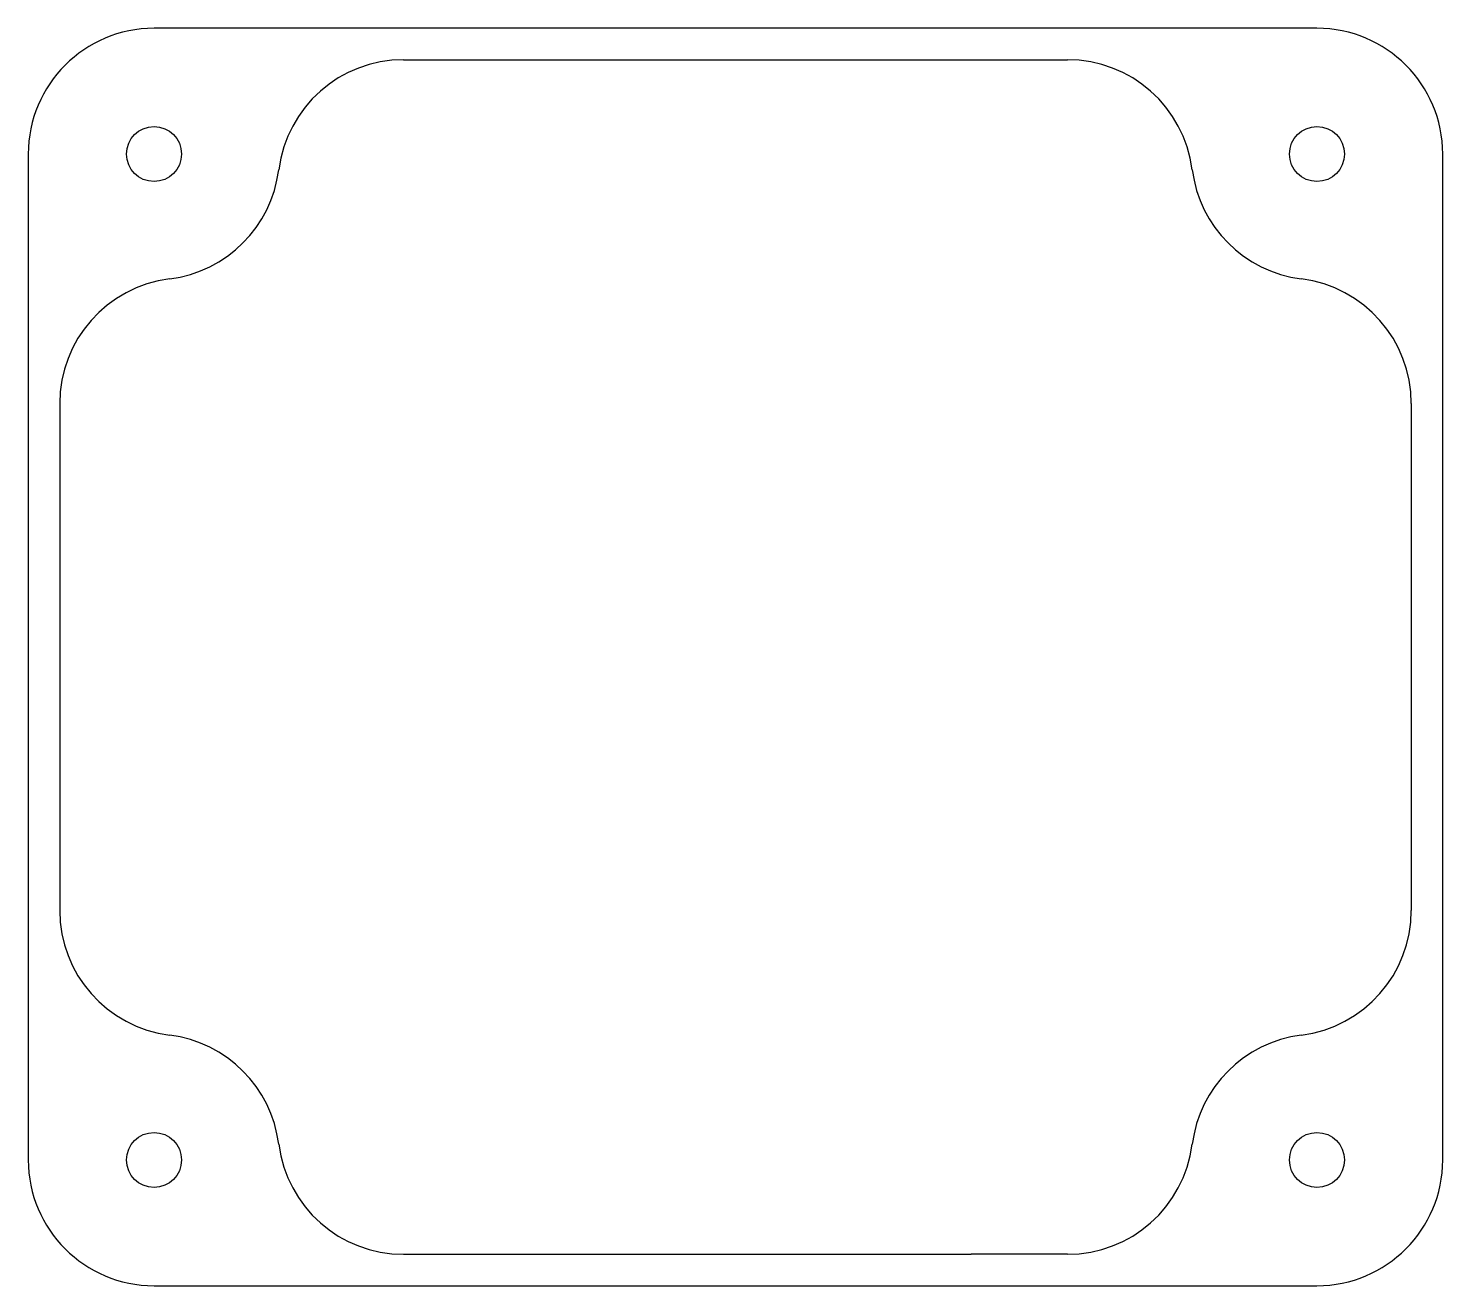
# Model space of a CAD drawing. Header units: millimetres. Extents: x -45 to 45, y -40 to 40.
import ezdxf

# ---------------------------------------------------------------- set-up
doc = ezdxf.new("R2010")
doc.units = ezdxf.units.MM

msp = doc.modelspace()

# ---------------------------------------------------------------- linework, layer by layer
at = {"color": 7, "linetype": 'Continuous', "lineweight": 25}
for p, q in [((37, 40), (-37, 40)), ((-21.125, 38), (-15, 38)), ((15, 38), (21.125, 38)), ((-45, 32), (-45, -32)), ((45, -32), (45, 32)), ((-43, 16.125), (-43, 10)), ((43, 16.125), (43, 10)), ((-43, -10), (-43, -16.125)), ((43, -10), (43, -16.125)), ((-21.125, -38), (-15, -38)), ((21.125, -38), (15, -38)), ((-37, -40), (37, -40))]:
    msp.add_line(p, q, dxfattribs=at)
for p, q in [((-15, 38), (15, 38)), ((-43, 10), (-43, -10)), ((43, 10), (43, -10)), ((-15, -38), (15, -38))]:
    msp.add_line(p, q)
for centre in [(-37, 32), (37, 32), (-37, -32), (37, -32)]:
    msp.add_circle(centre, 1.75, dxfattribs=at)
for centre, start, end in [((-37, 32), 90, 180), ((37, 32), 0, 90), ((-21.125, 30), 90, 172.81924), ((21.125, 30), 7.18076, 90), ((-37, 32), 277.18076, 352.81924), ((37, 32), 187.18076, 262.81924), ((-35, 16.125), 97.18076, 180), ((35, 16.125), 0, 82.81924), ((-35, -16.125), 180, 262.81924), ((35, -16.125), 277.18076, 0), ((-37, -32), 7.18076, 82.81924), ((37, -32), 97.18076, 172.81924), ((-21.125, -30), 187.18076, 270), ((21.125, -30), 270, 352.81924), ((-37, -32), 180, 270), ((37, -32), 270, 0)]:
    msp.add_arc(centre, 8, start, end, dxfattribs=at)

doc.saveas('drawing.dxf')
